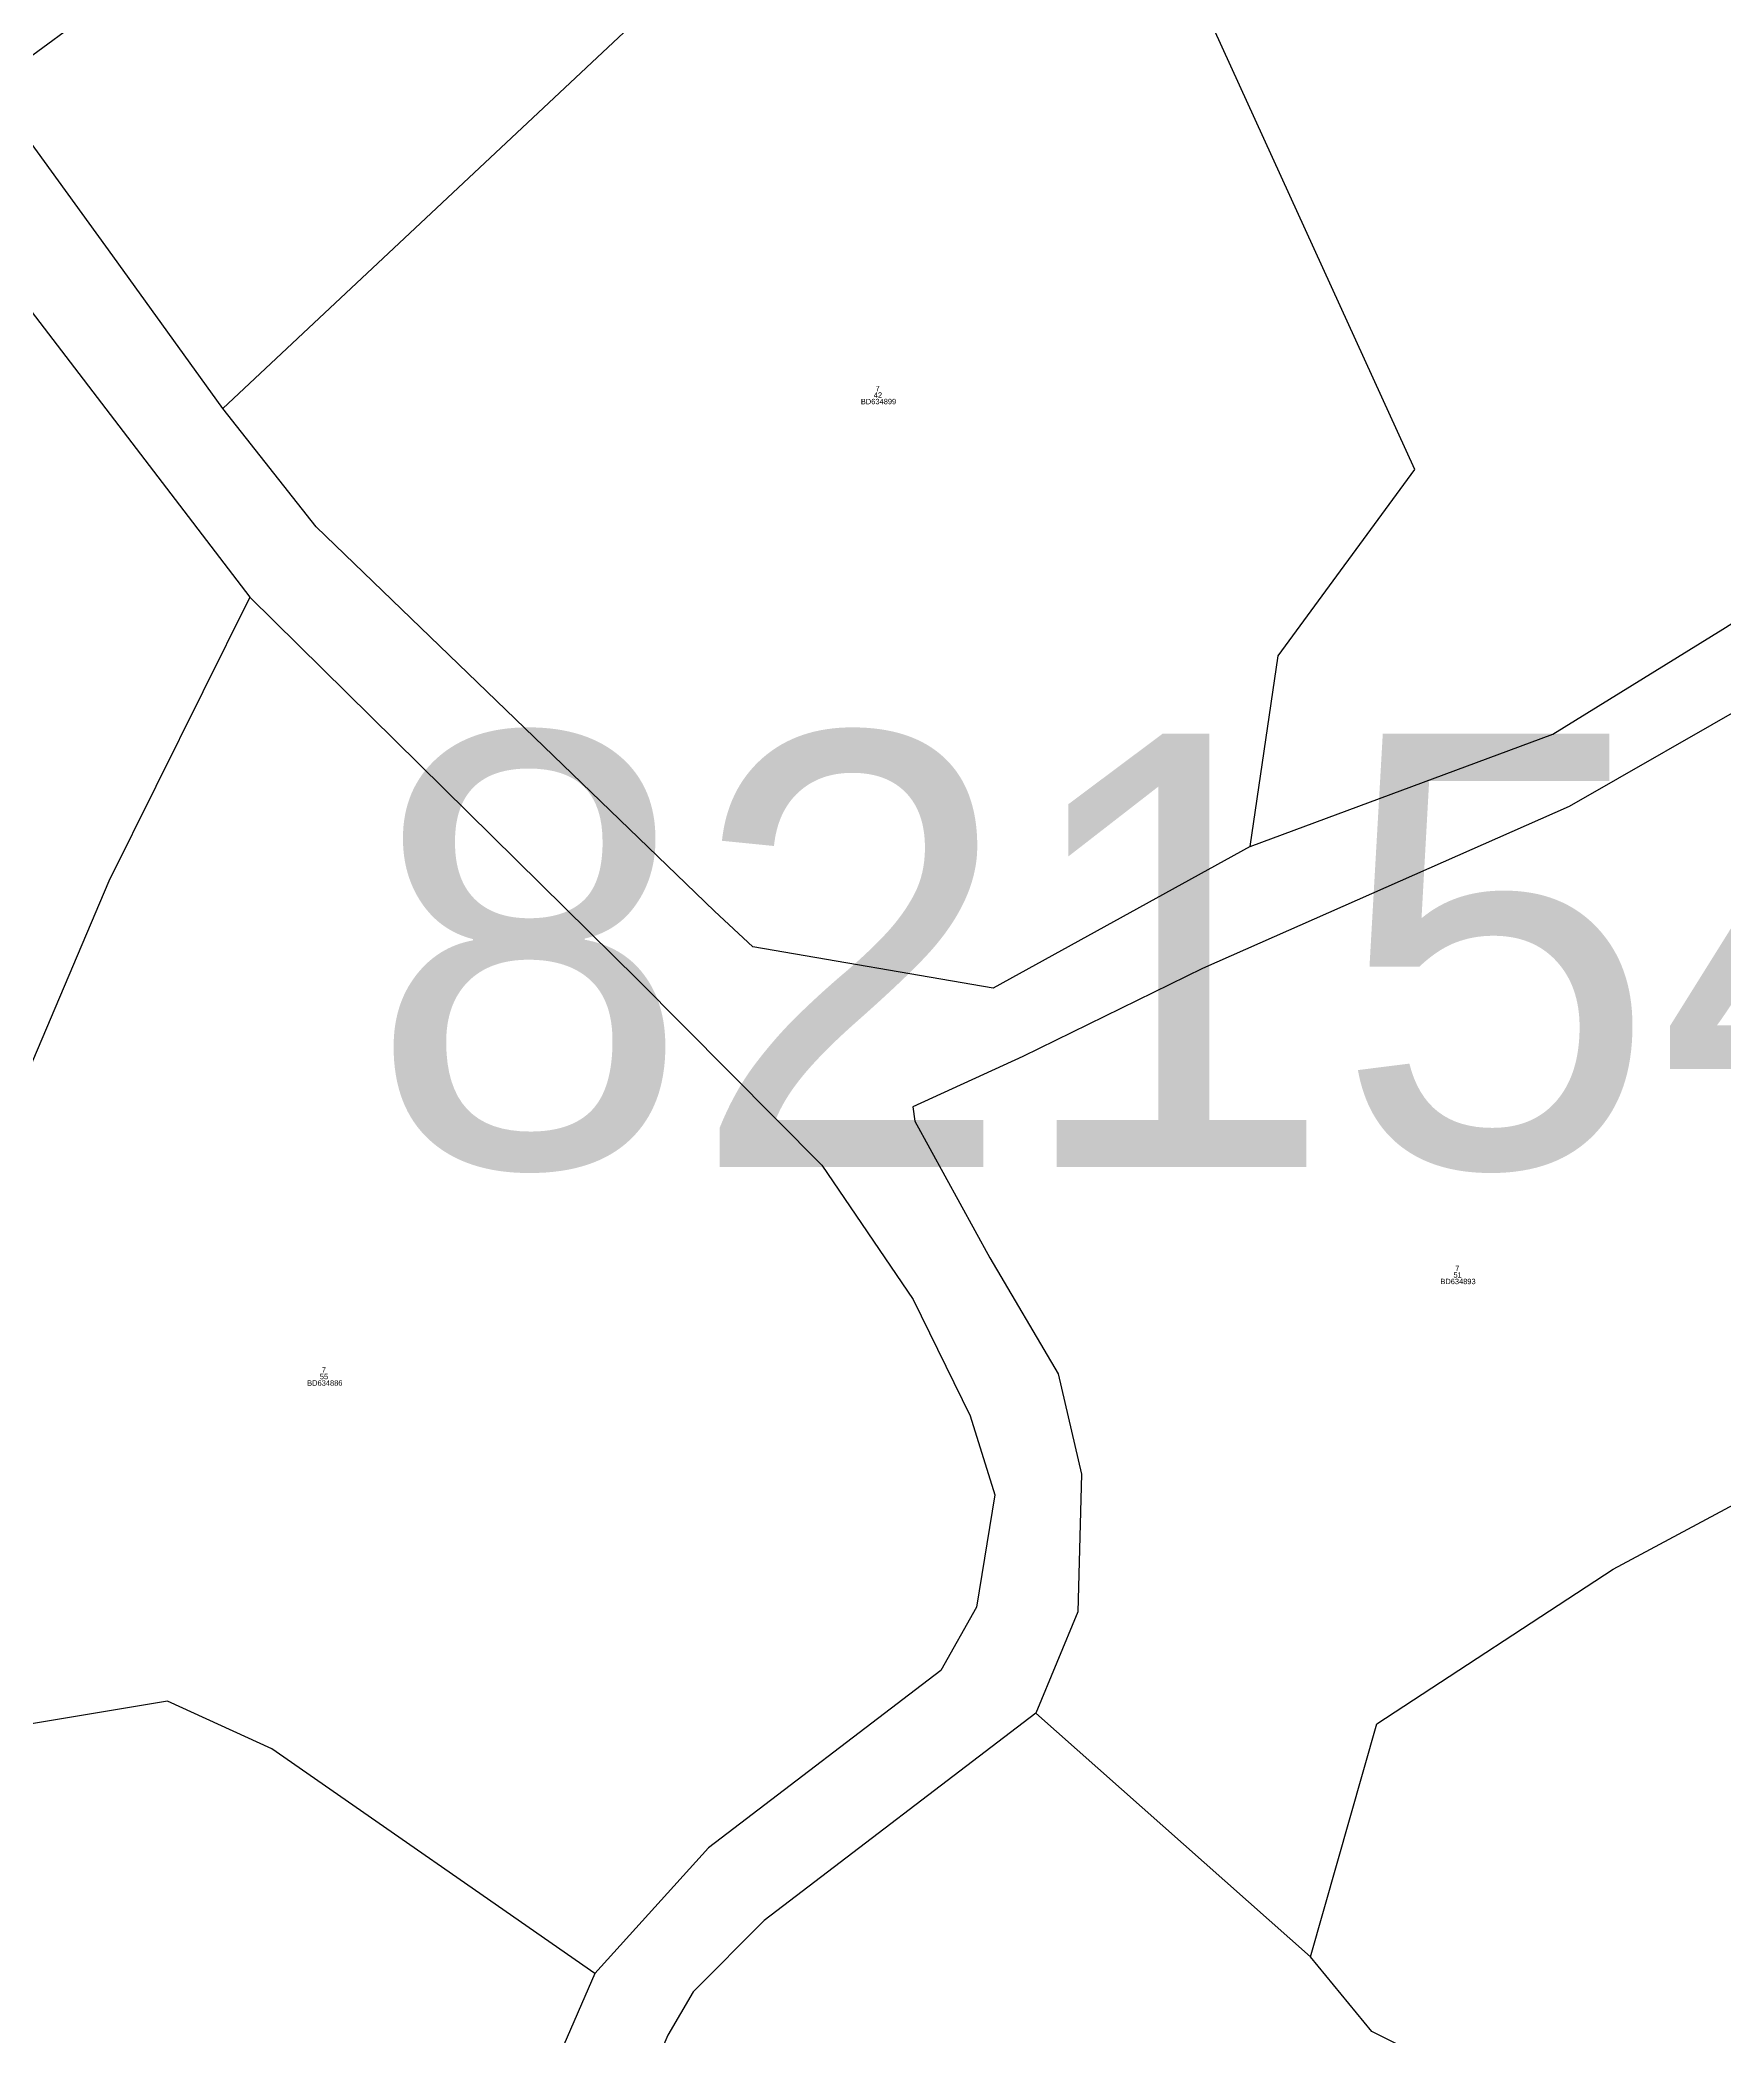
# Model space of a CAD drawing. Extents: x 547915 to 556085, y 1814738 to 1822008.
# Drawn here: x 550360.5 to 550516, y 1819399.7 to 1819584.1 of the extents above; entities that cross this region are included whole.
import ezdxf

# ---------------------------------------------------------------- set-up
doc = ezdxf.new("R2010")
doc.units = 0
for name, color, linetype in [('Level 10', 7, 'Continuous'), ('Level 20', 7, 'Continuous'), ('Level 23', 7, 'Continuous'), ('Level 55', 7, 'Continuous')]:
    doc.layers.add(name, color=color, linetype=linetype)

msp = doc.modelspace()

# ---------------------------------------------------------------- linework, layer by layer
at = {"layer": 'Level 10'}
for p, q in [((550377.35, 1819550.05), (550452.68, 1819620.71)), ((550452.46, 1819429.54), (550477.81, 1819407.03))]:
    msp.add_line(p, q, dxfattribs=at)
for points in [[(550477.41, 1819696.73), (550427.52, 1819637.36), (550391.75, 1819605.05), (550368.04, 1819588.76), (550355.84, 1819579.79)], [(550472.25, 1819509.59), (550474.83, 1819527.21), (550487.47, 1819544.42), (550452.68, 1819620.71)], [(550379.84, 1819532.61), (550366.84, 1819506.38), (550351.5, 1819470.32), (550311.47, 1819463.2)], [(550477.81, 1819407.03), (550483.94, 1819428.57), (550505.76, 1819442.85), (550527.73, 1819454.6), (550536.21, 1819458.06)], [(550411.72, 1819405.49), (550381.9, 1819426.26), (550372.25, 1819430.66), (550345.1, 1819426.13), (550329.56, 1819419.96)], [(550545.24, 1819310.53), (550543.35, 1819329.58), (550537.07, 1819355.57), (550501.12, 1819391.35), (550483.49, 1819400.13), (550477.81, 1819407.03)]]:
    msp.add_lwpolyline(points, dxfattribs=at)
at = {"layer": 'Level 23'}
msp.add_line((550359.65, 1819559.04), (550379.84, 1819532.61), dxfattribs=at)
for points in [[(550472.25, 1819509.59), (550500.19, 1819519.97), (550515.9, 1819529.67), (550541.13, 1819545.53), (550564.89, 1819557.75), (550590.57, 1819568.83), (550627.55, 1819579.8), (550652.47, 1819585.43)], [(550377.35, 1819550.05), (550367.19, 1819564.14), (550355.84, 1819579.79)], [(550472.25, 1819509.59), (550448.52, 1819496.5), (550426.32, 1819500.32), (550422.76, 1819503.63), (550385.99, 1819539.12), (550377.35, 1819550.05)], [(550379.84, 1819532.61), (550415.65, 1819497.32), (550432.67, 1819480.16), (550441.13, 1819467.75), (550446.38, 1819457.02), (550448.67, 1819449.71), (550446.98, 1819439.34), (550443.69, 1819433.5), (550422.23, 1819417.12), (550411.72, 1819405.49)], [(550519.35, 1819523.39), (550501.71, 1819513.28), (550467.83, 1819498.31), (550451.25, 1819490.21), (550441.08, 1819485.56), (550441.28, 1819484.21), (550448.21, 1819471.6), (550454.51, 1819460.89), (550456.68, 1819451.61), (550456.33, 1819438.92), (550452.46, 1819429.54)], [(550452.46, 1819429.54), (550427.35, 1819410.41), (550420.8, 1819403.82), (550418.45, 1819399.81), (550413.43, 1819388), (550410.95, 1819376.61), (550410.33, 1819366.07), (550411.65, 1819355.73), (550421.69, 1819325.4), (550428.95, 1819303.21), (550442.08, 1819286.68), (550446.58, 1819280.65)], [(550411.72, 1819405.49), (550405.38, 1819390.9), (550402.78, 1819378.84), (550402.08, 1819366.2), (550403.35, 1819354.16), (550413.54, 1819323.44)]]:
    msp.add_lwpolyline(points, dxfattribs=at)

# ---------------------------------------------------------------- texts
at = {"layer": 'Level 20'}
for s, p in [('BD634899', (550436.29, 1819550.44)), ('BD634899', (550436.29, 1819550.44)), ('42', (550437.48, 1819551.04)), ('42', (550437.48, 1819551.04)), ('7', (550437.65, 1819551.64)), ('7', (550437.65, 1819551.64)), ('51', (550491.02, 1819469.77)), ('51', (550491.02, 1819469.77)), ('7', (550491.18, 1819470.37)), ('7', (550491.18, 1819470.37)), ('BD634893', (550489.81, 1819469.17)), ('BD634893', (550489.81, 1819469.17)), ('55', (550386.32, 1819460.39)), ('55', (550386.32, 1819460.39)), ('7', (550386.5, 1819460.99)), ('7', (550386.5, 1819460.99)), ('BD634886', (550385.15, 1819459.79)), ('BD634886', (550385.15, 1819459.79))]:
    msp.add_text(s, height=0.5, dxfattribs=at).set_placement(p)
at = {"layer": 'Level 55'}
msp.add_text('821548-6', height=40, dxfattribs=at).set_placement((550390.81, 1819480))

doc.saveas('drawing.dxf')
